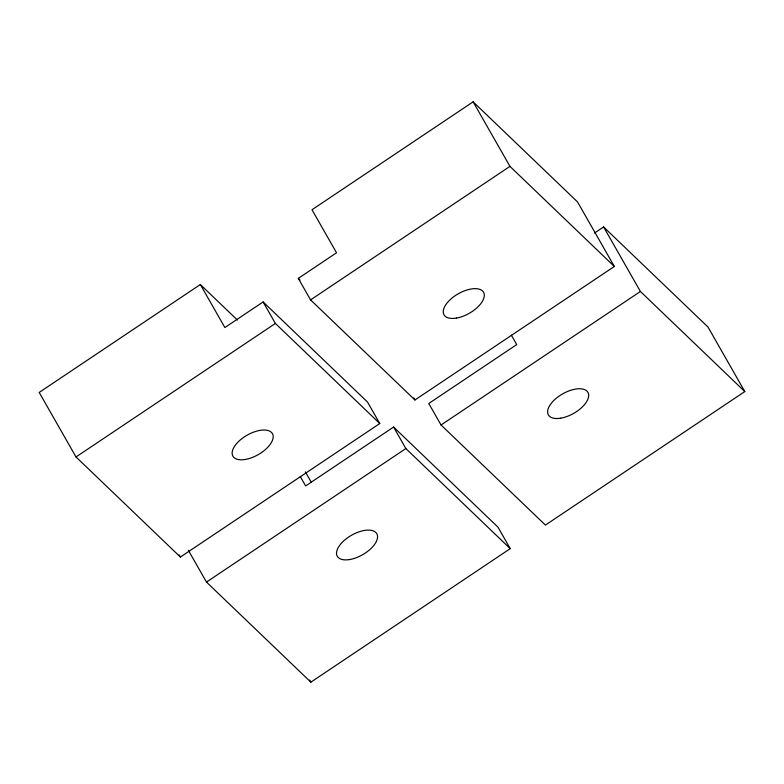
<?xml version="1.0" encoding="UTF-8"?>
<svg xmlns="http://www.w3.org/2000/svg" width="784" height="784" viewBox="0 0 784 784"><rect width="100%" height="100%" fill="white"/><g stroke="black" fill="none" stroke-linecap="round" stroke-linejoin="round"><path stroke-width="1.18" d="M200.341 284.523L39.2 392.431L76.009 456.964L180.389 557.052L379.77 423.536L367.5 402.025L263.12 301.938L224.881 327.545L200.341 284.523L237.385 320.039M473.134 101.832L311.993 209.749L336.542 252.771L298.302 278.379L310.572 299.89L414.952 399.977L614.333 266.462L577.514 201.919L473.134 101.832L509.953 166.375L614.333 266.462M76.009 456.964L275.39 323.449L379.77 423.536M310.572 299.89L509.953 166.375M594.497 233.054L603.611 226.948L707.991 327.036L744.8 391.569L545.419 525.084L441.049 424.997L428.779 403.486L516.734 344.578L511.344 335.14M188.376 550.339L206.486 582.081L310.866 682.168L510.237 548.643L497.967 527.132L393.588 427.045L305.633 485.953L300.243 476.505M206.486 582.081L405.857 448.566L510.237 548.643M441.049 424.997L640.42 291.481L744.8 391.569M298.302 278.379L300.056 280.064M603.611 226.948L640.42 291.481M413.785 397.929L414.952 399.977M393.588 427.045L405.857 448.566M263.12 301.938L275.39 323.449M305.378 471.929L311.366 482.415M309.651 680.051L310.866 682.168M179.183 554.935L180.389 557.052M456.406 318.088A22.765 11.211 -29.7 0 0 484.061 293.471A22.765 11.211 -29.7 0 0 450.849 299.057A22.765 11.211 -29.7 0 0 456.406 318.088M245.304 459.453A22.765 11.211 -29.7 0 0 272.95 434.846A22.765 11.211 -29.7 0 0 239.737 440.432A22.765 11.211 -29.7 0 0 245.304 459.453M560.785 418.176A22.765 11.211 -29.7 0 0 588.431 393.558A22.765 11.211 -29.7 0 0 555.229 399.144A22.765 11.211 -29.7 0 0 560.785 418.176M349.674 559.541A22.765 11.211 -29.7 0 0 377.329 534.933A22.765 11.211 -29.7 0 0 344.117 540.519A22.765 11.211 -29.7 0 0 349.674 559.541"/></g></svg>
